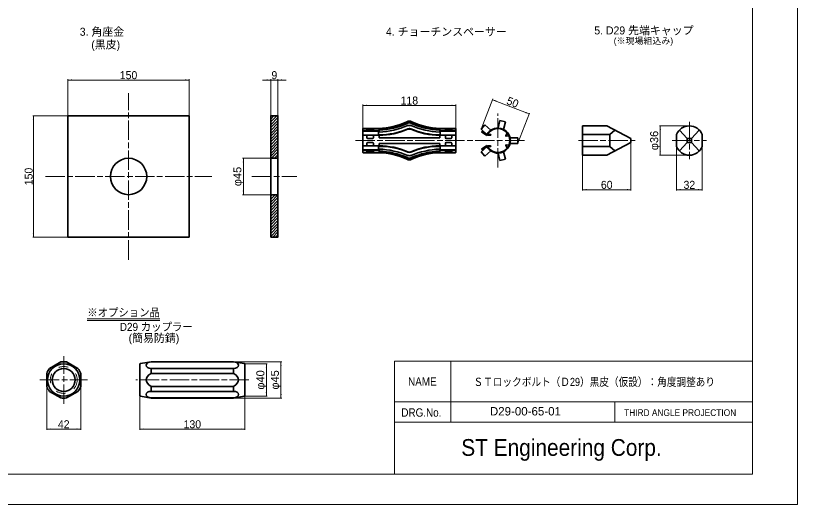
# Model space of a CAD drawing. Units: millimetres at full size, sheet at 1:2. Extents: x 1950 to 3632, y 944 to 2132.
# Drawn here: x 2666 to 3632, y 944 to 1548 of the extents above; entities that cross this region are included whole.
import ezdxf
from ezdxf.enums import TextEntityAlignment as Align

# ---------------------------------------------------------------- set-up
doc = ezdxf.new("R2010")
doc.units = ezdxf.units.MM
doc.header["$LTSCALE"] = 2
doc.linetypes.add('CHAIN', pattern=[18.5, 12, -1.5, 3.5, -1.5])
doc.linetypes.add('DASHED_SPACED', pattern=[12, 6, -6])
for name, color, linetype, lineweight in [('1外形線', 7, 'Continuous', 35), ('2 細い実線', 3, 'Continuous', 20), ('3隠れ線', 2, 'DASHED_SPACED', 13), ('4中心線', 1, 'CHAIN', 15), ('6寸法線', 4, 'Continuous', 18), ('7 枠・タイトル', 7, 'Continuous', 13), ('Defpoints_2', 7, 'Continuous', 13)]:
    doc.layers.add(name, color=color, linetype=linetype, lineweight=lineweight)
doc.styles.add('ＭＳ Ｐゴシック', font='')
doc.styles.get('ＭＳ Ｐゴシック').set_extended_font_data('MS PGothic')
pattern_1 = [(45, (2403.375, 439.364), (-1.76777, 1.76777), [])]

# ---------------------------------------------------------------- blocks, each defined once
blk = doc.blocks.new('filled_arrow')
at = {"color": 0, "linetype": 'Continuous', "lineweight": -2}
blk.add_solid([(7.5, 1.25), (0, 0), (7.5, -1.25)], dxfattribs=at)

msp = doc.modelspace()

# ---------------------------------------------------------------- hatches: boundary and pattern name
at = {"layer": '2 細い実線'}
h = msp.add_hatch(dxfattribs=at)
h.set_pattern_fill('USER', color=256, style=0, pattern_type=2)
h.set_pattern_definition(pattern_1)
h.paths.add_polyline_path([(2990.173, 1424.265), (2981.173, 1424.265), (2981.173, 1371.765), (2990.173, 1371.765)])
h = msp.add_hatch(dxfattribs=at)
h.set_pattern_fill('USER', color=256, style=0, pattern_type=2)
h.set_pattern_definition(pattern_1)
h.paths.add_polyline_path([(2990.173, 1326.765), (2981.173, 1326.765), (2981.173, 1274.265), (2990.173, 1274.265)])

# ---------------------------------------------------------------- linework, layer by layer
at = {"layer": '1外形線'}
for p, q in [((2730.397, 1424.265), (2730.397, 1274.265)), ((2880.397, 1424.265), (2730.397, 1424.265)), ((2880.397, 1274.265), (2880.397, 1424.265)), ((3149.937, 1416.29), (3149.838, 1416.232)), ((3150.837, 1415.09), (3150.441, 1414.859)), ((3154.833, 1414.859), (3154.437, 1415.09)), ((3155.436, 1416.232), (3155.337, 1416.29)), ((3246.134, 1412.965), (3241.414, 1407.796)), ((3246.134, 1412.965), (3253.263, 1406.456)), ((3264.662, 1418.554), (3262.321, 1409.188)), ((3264.662, 1418.554), (3271.453, 1416.856)), ((3271.453, 1416.856), (3269.112, 1407.49)), ((3366.678, 1411.84), (3396.678, 1411.84)), ((3366.678, 1411.84), (3366.678, 1393.69)), ((3396.678, 1411.84), (3426.678, 1396.19)), ((3095.137, 1408.19), (3095.137, 1379.19)), ((3115.137, 1408.69), (3095.637, 1408.69)), ((3113.786, 1406.19), (3095.937, 1406.19)), ((3113.705, 1405.39), (3095.937, 1405.39)), ((3100.137, 1408.69), (3100.137, 1406.19)), ((3108.137, 1407.19), (3100.137, 1407.19)), ((3108.137, 1408.69), (3108.137, 1406.19)), ((3114.599, 1405.39), (3114.599, 1400.19)), ((3115.137, 1408.19), (3115.137, 1404.198)), ((3115.137, 1408.19), (3115.137, 1405.39)), ((3115.221, 1406.692), (3115.137, 1406.688)), ((3115.137, 1405.39), (3115.137, 1404.198)), ((3190.137, 1408.69), (3209.637, 1408.69)), ((3190.137, 1408.19), (3190.137, 1404.198)), ((3190.675, 1405.39), (3190.675, 1400.19)), ((3190.937, 1406.19), (3209.337, 1406.19)), ((3190.937, 1405.39), (3209.337, 1405.39)), ((3197.137, 1408.69), (3197.137, 1406.19)), ((3197.137, 1407.19), (3205.137, 1407.19)), ((3205.137, 1408.69), (3205.137, 1406.19)), ((3210.137, 1408.19), (3210.137, 1379.19)), ((3241.414, 1407.796), (3248.543, 1401.287)), ((3242.11, 1404.879), (3241.726, 1404.293)), ((3248.575, 1399.802), (3241.726, 1404.293)), ((3248.293, 1400.824), (3242.11, 1404.879)), ((3273.618, 1402.926), (3271.84, 1399.983)), ((3406.678, 1406.623), (3400.678, 1401.19)), ((3486.541, 1406.623), (3496.339, 1396.19)), ((3511.138, 1406.623), (3501.339, 1396.19)), ((3115.137, 1400.19), (3095.137, 1400.19)), ((3100.137, 1399.39), (3100.137, 1396.99)), ((3107.337, 1400.19), (3100.937, 1400.19)), ((3107.337, 1396.19), (3100.937, 1396.19)), ((3108.137, 1399.39), (3108.137, 1396.99)), ((3115.137, 1400.89), (3115.137, 1400.19)), ((3115.137, 1400.19), (3115.137, 1397.19)), ((3115.137, 1397.19), (3190.137, 1397.19)), ((3190.137, 1400.89), (3190.137, 1400.19)), ((3190.137, 1400.19), (3210.137, 1400.19)), ((3190.137, 1400.19), (3190.137, 1397.19)), ((3197.137, 1399.39), (3197.137, 1396.99)), ((3197.937, 1400.19), (3204.337, 1400.19)), ((3197.937, 1396.19), (3204.337, 1396.19)), ((3205.137, 1399.39), (3205.137, 1396.99)), ((3249.265, 1400.441), (3253.11, 1400.433)), ((3249.266, 1401.141), (3253.111, 1401.133)), ((3272.339, 1399.128), (3275.671, 1399.489)), ((3277.154, 1397.19), (3286.808, 1397.19)), ((3286.808, 1397.19), (3286.808, 1390.19)), ((3366.678, 1401.19), (3400.678, 1401.19)), ((3366.678, 1375.54), (3366.678, 1393.69)), ((3400.678, 1401.19), (3400.678, 1393.69)), ((3400.678, 1386.19), (3400.678, 1393.69)), ((3426.678, 1396.19), (3426.678, 1393.69)), ((3426.678, 1391.19), (3426.678, 1393.69)), ((3483.039, 1401.19), (3483.039, 1386.204)), ((3496.339, 1396.19), (3496.339, 1393.69)), ((3498.839, 1396.19), (3496.339, 1396.19)), ((3496.339, 1391.19), (3496.339, 1393.69)), ((3498.839, 1396.19), (3501.339, 1396.19)), ((3501.339, 1396.19), (3501.339, 1393.69)), ((3501.339, 1391.19), (3501.339, 1393.69)), ((3514.639, 1401.19), (3514.639, 1386.204)), ((3115.137, 1387.19), (3095.137, 1387.19)), ((3100.137, 1387.99), (3100.137, 1390.39)), ((3107.337, 1391.19), (3100.937, 1391.19)), ((3107.337, 1387.19), (3100.937, 1387.19)), ((3108.137, 1387.99), (3108.137, 1390.39)), ((3114.599, 1381.99), (3114.599, 1387.19)), ((3115.137, 1390.19), (3190.137, 1390.19)), ((3115.137, 1390.19), (3115.137, 1386.49)), ((3115.137, 1383.182), (3115.137, 1379.19)), ((3190.137, 1390.19), (3190.137, 1386.49)), ((3190.137, 1387.19), (3210.137, 1387.19)), ((3190.137, 1383.182), (3190.137, 1379.19)), ((3190.675, 1381.99), (3190.675, 1387.19)), ((3197.137, 1387.99), (3197.137, 1390.39)), ((3197.937, 1391.19), (3204.337, 1391.19)), ((3197.937, 1387.19), (3204.337, 1387.19)), ((3205.137, 1387.99), (3205.137, 1390.39)), ((3241.414, 1379.584), (3248.543, 1386.093)), ((3248.575, 1387.578), (3241.726, 1383.087)), ((3242.11, 1382.501), (3241.726, 1383.087)), ((3248.293, 1386.556), (3242.11, 1382.501)), ((3249.265, 1386.939), (3253.11, 1386.947)), ((3249.266, 1386.239), (3253.111, 1386.247)), ((3273.618, 1384.454), (3271.84, 1387.397)), ((3272.339, 1388.252), (3275.671, 1387.891)), ((3277.154, 1390.19), (3286.808, 1390.19)), ((3366.678, 1386.19), (3400.678, 1386.19)), ((3396.678, 1375.54), (3426.678, 1391.19)), ((3406.678, 1380.757), (3400.678, 1386.19)), ((3486.541, 1380.757), (3496.339, 1391.19)), ((3498.839, 1391.19), (3496.339, 1391.19)), ((3498.839, 1391.19), (3501.339, 1391.19)), ((3511.138, 1380.757), (3501.339, 1391.19)), ((3115.137, 1378.69), (3095.637, 1378.69)), ((3113.754, 1381.99), (3095.937, 1381.99)), ((3113.884, 1381.19), (3095.937, 1381.19)), ((3100.137, 1381.19), (3100.137, 1378.69)), ((3108.137, 1380.19), (3100.137, 1380.19)), ((3108.137, 1381.19), (3108.137, 1378.69)), ((3190.137, 1378.69), (3209.637, 1378.69)), ((3190.937, 1381.99), (3209.337, 1381.99)), ((3190.937, 1381.19), (3209.337, 1381.19)), ((3197.137, 1381.19), (3197.137, 1378.69)), ((3197.137, 1380.19), (3205.137, 1380.19)), ((3205.137, 1381.19), (3205.137, 1378.69)), ((3246.134, 1374.415), (3241.414, 1379.584)), ((3246.134, 1374.415), (3253.263, 1380.924)), ((3264.662, 1368.826), (3262.321, 1378.192)), ((3271.453, 1370.524), (3269.112, 1379.89)), ((3366.678, 1375.54), (3396.678, 1375.54)), ((2981.173, 1371.765), (2990.173, 1371.765)), ((3150.837, 1372.29), (3150.441, 1372.521)), ((3154.833, 1372.521), (3154.437, 1372.29)), ((3264.662, 1368.826), (3271.453, 1370.524)), ((2981.173, 1326.765), (2990.173, 1326.765)), ((2730.397, 1274.265), (2880.397, 1274.265)), ((2721.758, 1119.958), (2707.767, 1111.88)), ((2742.758, 1111.88), (2728.767, 1119.958)), ((2819.281, 1116.893), (2819.281, 1078.571)), ((2820.107, 1117.878), (2833.459, 1120.232)), ((2833.459, 1120.232), (2935.102, 1120.232)), ((2833.459, 1119.958), (2884.281, 1119.958)), ((2833.459, 1111.88), (2884.281, 1111.88)), ((2833.459, 1111.88), (2833.459, 1105.81)), ((2935.102, 1119.958), (2884.281, 1119.958)), ((2935.102, 1111.88), (2884.281, 1111.88)), ((2948.454, 1117.878), (2935.102, 1120.232)), ((2935.102, 1111.88), (2935.102, 1105.81)), ((2949.281, 1116.893), (2949.281, 1078.571)), ((2704.262, 1105.81), (2704.262, 1089.654)), ((2746.262, 1089.654), (2746.262, 1105.81)), ((2833.459, 1105.81), (2884.281, 1105.81)), ((2935.102, 1105.81), (2884.281, 1105.81)), ((2707.767, 1083.585), (2721.758, 1075.507)), ((2728.767, 1075.507), (2742.758, 1083.585)), ((2833.459, 1089.654), (2884.281, 1089.654)), ((2833.459, 1083.585), (2833.459, 1089.654)), ((2833.459, 1083.585), (2884.281, 1083.585)), ((2935.102, 1089.654), (2884.281, 1089.654)), ((2935.102, 1083.585), (2884.281, 1083.585)), ((2935.102, 1083.585), (2935.102, 1089.654)), ((2820.107, 1077.586), (2833.459, 1075.232)), ((2833.459, 1075.507), (2884.281, 1075.507)), ((2833.459, 1075.232), (2935.102, 1075.232)), ((2935.102, 1075.507), (2884.281, 1075.507)), ((2948.454, 1077.586), (2935.102, 1075.232))]:
    msp.add_line(p, q, dxfattribs=at)
msp.add_lwpolyline([(2981.173, 1274.265), (2990.173, 1274.265), (2990.173, 1424.265), (2981.173, 1424.265)], close=True, dxfattribs=at)
for centre, radius in [((2805.397, 1349.265), 22.5), ((2725.262, 1097.732), 20), ((2725.262, 1097.732), 14.2)]:
    msp.add_circle(centre, radius, dxfattribs=at)
for centre, radius, start, end in [((3111.094, 1504.517), 95.912, 272.416, 293.6945), ((3110.377, 1507.908), 103.82, 272.62782, 292.81684), ((3111.094, 1504.517), 96.412, 272.416, 293.6945), ((3111.094, 1504.517), 97.912, 272.416, 293.6945), ((3152.637, 1412.69), 5, 53.1301, 126.8699), ((3152.637, 1412.69), 5, 53.1301, 126.8699), ((3152.637, 1412.69), 4.5, 53.1301, 126.8699), ((3152.637, 1412.69), 4.5, 53.1301, 126.8699), ((3152.637, 1403.69), 8.754, 76.79325, 103.20675), ((3152.637, 1412.69), 3, 53.1301, 126.8699), ((3152.637, 1412.69), 3, 53.1301, 126.8699), ((3194.897, 1507.908), 103.82, 247.18316, 267.37218), ((3194.18, 1504.517), 97.912, 246.3055, 267.584), ((3194.18, 1504.517), 96.412, 246.3055, 267.584), ((3194.18, 1504.517), 95.912, 246.3055, 267.584), ((3498.839, 1394.795), 17.045, 22.0361, 157.9639), ((3095.637, 1408.19), 0.5, 90, 180), ((3095.937, 1405.39), 0.8, 90, 180), ((3095.937, 1404.59), 0.8, 90, 180), ((3113.799, 1405.39), 0.8, 0, 90), ((3113.799, 1404.59), 0.8, 0, 90), ((3116.64, 1483.19), 82.813, 268.95342, 294.39429), ((3116.64, 1483.19), 82.313, 268.95342, 294.39429), ((3152.685, 1398.768), 9.676, 78.35898, 102.2162), ((3152.685, 1398.768), 9.176, 78.35898, 102.2162), ((3152.637, 1403.69), 4.754, 76.79325, 103.20675), ((3188.634, 1483.19), 82.813, 245.60571, 271.04658), ((3188.634, 1483.19), 82.313, 245.60571, 271.04658), ((3191.475, 1405.39), 0.8, 90, 180), ((3191.475, 1404.59), 0.8, 90, 180), ((3209.337, 1405.39), 0.8, 0, 90), ((3209.337, 1404.59), 0.8, 0, 90), ((3209.637, 1408.19), 0.5, 0, 90), ((3262.054, 1393.69), 15.5, 207.40198, 152.59802), ((3262.054, 1393.69), 14.8, 204.39036, 155.60964), ((3100.937, 1399.39), 0.8, 90, 180), ((3100.937, 1396.99), 0.8, 180, 270), ((3107.337, 1399.39), 0.8, 0, 90), ((3107.337, 1396.99), 0.8, 270, 0), ((3197.937, 1399.39), 0.8, 90, 180), ((3197.937, 1396.99), 0.8, 180, 270), ((3204.337, 1399.39), 0.8, 0, 90), ((3204.337, 1396.99), 0.8, 270, 0), ((3253.111, 1400.783), 0.35, 269.75713, 90), ((3272.215, 1399.629), 0.516, 136.6958, 283.91413), ((3095.937, 1382.79), 0.8, 180, 270), ((3100.937, 1390.39), 0.8, 90, 180), ((3100.937, 1387.99), 0.8, 180, 270), ((3107.337, 1390.39), 0.8, 0, 90), ((3107.337, 1387.99), 0.8, 270, 0), ((3113.799, 1382.79), 0.8, 270, 0), ((3116.64, 1304.19), 82.813, 65.60571, 91.04658), ((3116.64, 1304.19), 82.313, 65.60571, 91.04658), ((3110.377, 1279.472), 103.82, 67.18316, 87.37218), ((3188.634, 1304.19), 82.813, 88.95342, 114.39429), ((3194.897, 1279.472), 103.82, 92.62782, 112.81684), ((3188.634, 1304.19), 82.313, 88.95342, 114.39429), ((3191.475, 1382.79), 0.8, 180, 270), ((3197.937, 1390.39), 0.8, 90, 180), ((3197.937, 1387.99), 0.8, 180, 270), ((3204.337, 1390.39), 0.8, 0, 90), ((3204.337, 1387.99), 0.8, 270, 0), ((3209.337, 1382.79), 0.8, 270, 0), ((3253.111, 1386.597), 0.35, 270, 90.24287), ((3272.215, 1387.751), 0.516, 76.08587, 223.3042), ((3498.839, 1392.577), 17.037, 201.96792, 338.03208), ((3095.937, 1381.99), 0.8, 180, 270), ((3095.637, 1379.19), 0.5, 180, 270), ((3113.799, 1381.99), 0.8, 270, 0), ((3111.094, 1282.863), 95.912, 66.3055, 87.584), ((3111.094, 1282.863), 96.412, 66.3055, 87.584), ((3111.094, 1282.863), 97.912, 66.3055, 87.584), ((3152.637, 1383.69), 8.754, 256.79325, 283.20675), ((3152.685, 1388.612), 9.676, 257.7838, 281.64102), ((3152.685, 1388.612), 9.176, 257.7838, 281.64102), ((3194.18, 1282.863), 97.912, 92.416, 113.6945), ((3194.18, 1282.863), 96.412, 92.416, 113.6945), ((3194.18, 1282.863), 95.912, 92.416, 113.6945), ((3191.475, 1381.99), 0.8, 180, 270), ((3209.337, 1381.99), 0.8, 270, 0), ((3209.637, 1379.19), 0.5, 270, 0), ((3152.637, 1374.69), 5, 233.1301, 306.8699), ((3152.637, 1374.69), 4.5, 233.1301, 306.8699), ((3152.637, 1374.69), 3, 233.1301, 306.8699), ((2725.262, 1097.732), 22.5, 141.03947, 158.96053), ((2725.262, 1097.732), 22.5, 81.03947, 98.96053), ((2725.262, 1097.732), 22.5, 21.03947, 38.96053), ((2820.281, 1116.893), 1, 100, 180), ((2948.281, 1116.893), 1, 0, 80), ((2725.262, 1097.732), 22.5, 201.03947, 218.96053), ((2725.262, 1097.732), 22.5, 321.03947, 338.96053), ((2725.262, 1097.732), 22.5, 261.03947, 278.96053), ((2820.281, 1078.571), 1, 180, 260), ((2948.281, 1078.571), 1, 280, 0)]:
    msp.add_arc(centre, radius, start, end, dxfattribs=at)
for centre, major_axis, ratio, start_param, end_param in [((2833.459, 1115.919), (6.294, 0.178), 0.641322, 1.5526514, 4.694244), ((2935.102, 1115.919), (-6.294, 0.178), 0.641322, 1.5889413, 4.7305339), ((2865.591, 1097.732), (38.495, 0), 0.381029, 2.5583758, 3.7248095), ((2902.97, 1097.732), (38.524, 0), 0.380081, 5.6988227, 6.8675479), ((2833.459, 1079.546), (6.294, -0.178), 0.641322, 1.5889413, 4.7305339), ((2935.102, 1079.546), (-6.294, -0.178), 0.641322, 1.5526514, 4.694244)]:
    msp.add_ellipse(centre, major_axis=major_axis, ratio=ratio, start_param=start_param, end_param=end_param, dxfattribs=at)
at = {"layer": '3隠れ線'}
msp.add_circle((2725.262, 1097.732), 16.6, dxfattribs=at)
at = {"layer": '4中心線'}
for p, q in [((2805.397, 1246.415), (2805.397, 1452.115)), ((3262.054, 1360.215), (3262.054, 1427.164)), ((3498.839, 1416.802), (3498.839, 1370.578)), ((3085.918, 1393.69), (3295.935, 1393.69)), ((3361.678, 1393.69), (3431.678, 1393.69)), ((3477.589, 1393.69), (3520.089, 1393.69)), ((2702.547, 1349.265), (2908.246, 1349.265)), ((2958.01, 1349.265), (3013.41, 1349.265)), ((2725.262, 1068.217), (2725.262, 1127.248)), ((2695.747, 1097.732), (2754.778, 1097.732)), ((2954.281, 1097.732), (2814.281, 1097.732))]:
    msp.add_line(p, q, dxfattribs=at)
at = {"layer": '6寸法線'}
for p, q in [((2730.397, 1424.328), (2730.397, 1469.525)), ((2880.397, 1424.328), (2880.397, 1469.525)), ((2981.173, 1424.328), (2981.173, 1469.525)), ((2990.173, 1424.328), (2990.173, 1469.525)), ((2730.397, 1468.525), (2880.397, 1468.525)), ((2971.173, 1468.525), (3000.173, 1468.525)), ((3241.437, 1407.854), (3255.887, 1445.112)), ((3255.526, 1444.18), (3300.92, 1426.574)), ((3095.137, 1408.252), (3095.137, 1438.125)), ((3095.137, 1437.125), (3210.137, 1437.125)), ((3210.137, 1408.252), (3210.137, 1438.125)), ((2730.334, 1424.265), (2686.87, 1424.265)), ((2687.87, 1424.265), (2687.87, 1274.265)), ((3286.831, 1390.248), (3301.281, 1427.506)), ((3498.777, 1411.84), (3461.839, 1411.84)), ((3462.839, 1411.84), (3462.839, 1375.54)), ((3426.678, 1391.127), (3426.678, 1331.929)), ((3483.039, 1386.127), (3483.039, 1331.929)), ((3514.639, 1386.141), (3514.639, 1331.929)), ((3366.678, 1377.677), (3366.678, 1331.929)), ((3498.777, 1375.54), (3461.839, 1375.54)), ((2981.11, 1371.765), (2946.404, 1371.765)), ((2947.404, 1371.765), (2947.404, 1326.765)), ((2981.11, 1326.765), (2946.404, 1326.765)), ((3366.678, 1332.929), (3426.678, 1332.929)), ((3483.039, 1332.929), (3514.639, 1332.929)), ((2730.334, 1274.265), (2686.87, 1274.265)), ((2935.165, 1120.232), (2994.869, 1120.232)), ((2949.343, 1117.732), (2976.889, 1117.732)), ((2975.889, 1117.732), (2975.889, 1077.732)), ((2993.869, 1120.232), (2993.869, 1075.232)), ((2704.262, 1089.592), (2704.262, 1035.972)), ((2746.262, 1089.592), (2746.262, 1035.972)), ((2819.281, 1078.509), (2819.281, 1035.972)), ((2935.165, 1075.232), (2994.869, 1075.232)), ((2949.281, 1078.509), (2949.281, 1035.972)), ((2949.343, 1077.732), (2976.889, 1077.732)), ((2704.262, 1036.972), (2746.262, 1036.972)), ((2819.281, 1036.972), (2949.281, 1036.972))]:
    msp.add_line(p, q, dxfattribs=at)
at = {"layer": '7 枠・タイトル'}
for p, q in [((3576.745, 2094.695), (3576.745, 981.141)), ((2754.384, 1173.407), (2844.268, 1173.407)), ((2754.384, 1171.407), (2844.268, 1171.407)), ((3134.428, 1120.838), (3134.428, 981.142)), ((3134.428, 1120.838), (3576.745, 1120.838)), ((3203.798, 1120.838), (3203.798, 1045.386)), ((3134.428, 1070.537), (3576.745, 1070.537)), ((3406.876, 1070.537), (3406.876, 1045.386)), ((3134.428, 1045.386), (3576.745, 1045.386)), ((3576.745, 981.142), (2006.049, 981.142))]:
    msp.add_line(p, q, dxfattribs=at)
at = {"layer": 'Defpoints_2'}
msp.add_lwpolyline([(1950.397, 943.919), (3632.397, 943.919), (3632.397, 2131.919), (1950.397, 2131.919)], close=True, dxfattribs=at)

# ---------------------------------------------------------------- block references
at = {"layer": '6寸法線', "xscale": 0.667, "yscale": 0.667}
for p in [(2730.397, 1468.525), (2990.173, 1468.525), (3095.137, 1437.125), (3366.678, 1332.929), (3483.039, 1332.929), (2704.262, 1036.972), (2819.281, 1036.972)]:
    msp.add_blockref('filled_arrow', p, dxfattribs=at)
for p, rotation in [((2880.397, 1468.525), 180), ((2981.173, 1468.525), 180), ((3255.526, 1444.18), 338.8), ((3210.137, 1437.125), 180), ((2687.87, 1424.265), 270), ((3300.92, 1426.574), 158.8), ((3462.839, 1411.84), 270), ((3462.839, 1375.54), 90), ((2947.404, 1371.765), 270), ((2947.404, 1326.765), 90), ((3426.678, 1332.929), 180), ((3514.639, 1332.929), 180), ((2687.87, 1274.265), 90), ((2975.889, 1117.732), 270), ((2993.869, 1120.232), 270), ((2975.889, 1077.732), 90), ((2993.869, 1075.232), 90), ((2746.262, 1036.972), 180), ((2949.281, 1036.972), 180)]:
    msp.add_blockref('filled_arrow', p, dxfattribs=dict(at, rotation=rotation))

# ---------------------------------------------------------------- texts
at = {"layer": '6寸法線', "style": 'ＭＳ Ｐゴシック'}
for s, p in [('150', (2805.397, 1474.525)), ('9', (2985.673, 1474.525)), ('118', (3152.637, 1443.125)), ('60', (3396.678, 1338.929)), ('32', (3498.839, 1338.929)), ('42', (2725.262, 1042.972)), ('130', (2884.281, 1042.972))]:
    msp.add_text(s, height=9.897, dxfattribs=at).set_placement(p, align=Align.MIDDLE_CENTER)
for s, rotation, p in [('50', 338.801, (3280.392, 1440.971)), ('150', 90, (2681.87, 1349.265))]:
    msp.add_text(s, height=9.897, rotation=rotation, dxfattribs=at).set_placement(p, align=Align.MIDDLE_CENTER)
at = {"layer": '6寸法線', "style": 'ＭＳ Ｐゴシック', "width": 1.05}
for s, p in [('φ36', (3455.333, 1393.69)), ('φ45', (2939.898, 1349.265)), ('φ40', (2968.383, 1097.732)), ('φ45', (2986.363, 1097.732))]:
    msp.add_text(s, height=9.897, rotation=90, dxfattribs=at).set_placement(p, align=Align.MIDDLE_CENTER)
at = {"layer": '7 枠・タイトル', "style": 'ＭＳ Ｐゴシック'}
for s, height, p in [('3. 角座金', 9.897, (2745.067, 1520.266)), ('4. チョーチンスペーサー', 9.897, (3123.701, 1520.266)), ('5. D29 先端キャップ', 9.897, (3381.305, 1521.902)), ('(黒皮)', 9.897, (2759.359, 1504.349)), ('(※現場組込み)', 7.918, (3405.351, 1510.659)), ('(簡易防錆)', 9.897, (2805.487, 1141.613))]:
    msp.add_text(s, height=height, dxfattribs=at).set_placement(p, align=Align.BOTTOM_LEFT)
for s, height, width, p in [('※オプション品', 9.897, 0.95, (2754.361, 1173.243)), ('D29 カップラー', 9.897, 0.95, (2794.588, 1155.409)), ('ＳＴロックボルト（Ｄ29）黒皮（仮設）：角度調整あり', 10.02, 0.85, (3231.987, 1087.259)), ('NAME', 10.37, 0.9, (3151.05, 1087.445)), ('D29-00-65-01', 10.37, 1.05, (3252.211, 1050.721)), ('DRG.No.', 10.37, 0.9, (3142.711, 1049.177)), ('THIRD ANGLE PROJECTION', 8.297, 0.95, (3418.128, 1050.666)), ('ST Engineering Corp.', 20.74, 0.95, (3216.821, 997.673))]:
    msp.add_text(s, height=height, dxfattribs=dict(at, width=width)).set_placement(p, align=Align.BOTTOM_LEFT)

doc.saveas('drawing.dxf')
